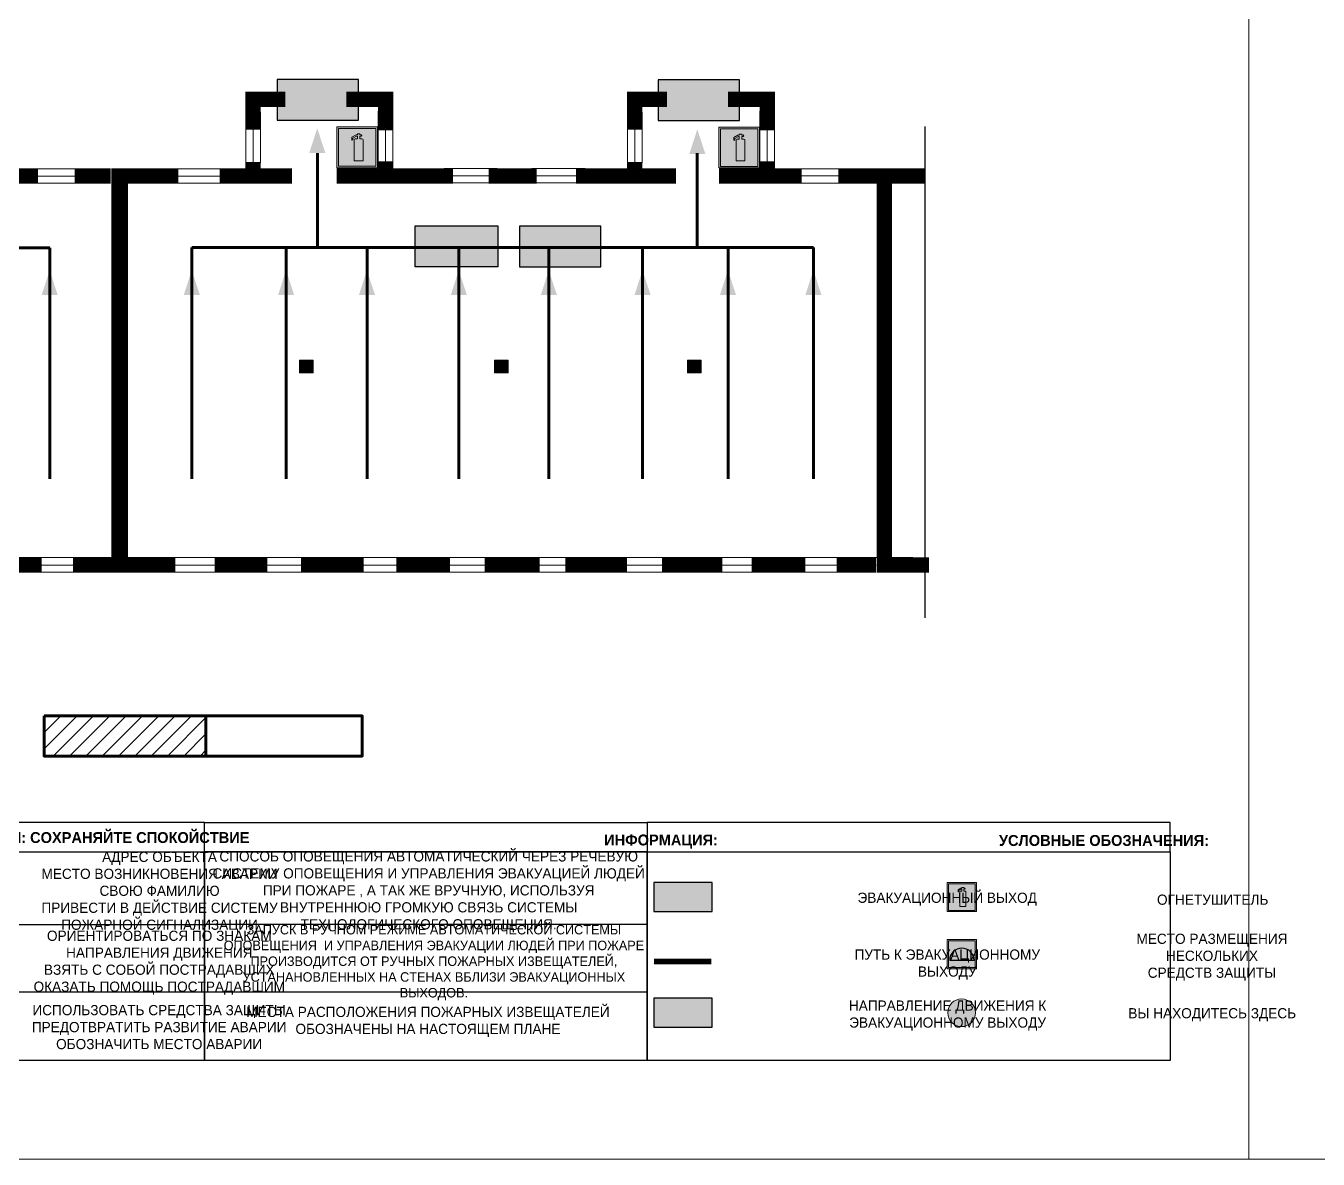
# Model space of a CAD drawing. Header units: millimetres. Extents: x 13114 to 67229, y 22859 to 38520.
# Drawn here: x 17381.8 to 17737.2, y 34764.3 to 35075.9 of the extents above; entities that cross this region are included whole.
import ezdxf

# ---------------------------------------------------------------- set-up
doc = ezdxf.new("R2010")
doc.units = ezdxf.units.MM
doc.layers.add('План_Штампы', color=7, linetype='Continuous')
doc.styles.add('обычный', font='arial.ttf')

# ---------------------------------------------------------------- blocks, each defined once
blk = doc.blocks.new('A$C1E1F2D43')
at = {"true_color": 0xffffff}
blk.add_hatch(color=7, dxfattribs=at).paths.add_polyline_path([(8, 0), (0, 0), (0, -8), (8, -8)])
h = blk.add_hatch(color=242)
h.paths.add_polyline_path([(0.32, -0.32), (0.32, -7.68), (7.68, -7.68), (7.68, -0.32)])
h.paths.add_polyline_path([(7.35, -5.71), (0.65, -5.71, -1)], flags=16)
at = {"color": 242, "lineweight": 5}
for p, q in [((0, 0), (8, 0)), ((0, -8), (0, 0)), ((0, 0), (8, 0)), ((8, -8), (8, 0)), ((0, -8), (8, -8))]:
    blk.add_line(p, q, dxfattribs=at)
at = {"color": 242}
blk.add_line((7.35, -5.71), (0.65, -5.71), dxfattribs=at)
at = {"color": 242, "lineweight": 5}
blk.add_lwpolyline([(0.32, -0.32), (7.68, -0.32), (7.68, -7.68), (0.32, -7.68)], close=True, dxfattribs=at)
at = {"color": 242}
blk.add_arc((4, -5.71), 3.35, 0, 180, dxfattribs=at)
blk = doc.blocks.new('A$C32E8229D')
at = {"true_color": 0xffffff}
blk.add_hatch(color=7, dxfattribs=at).paths.add_polyline_path([(0, 0), (0, -8), (16, -8), (16, 0)])
h = blk.add_hatch(color=126)
h.paths.add_polyline_path([(0.2, -0.2), (15.8, -0.2), (15.8, -7.8), (0.2, -7.8)])
h.paths.add_polyline_path([(13.49, -2.05), (12.08, -2.05), (11.37, -2.63, 0.162397), (11.29, -2.84), (11.29, -3.63), (10.35, -3.63), (10.35, -4.05), (11.68, -4.05), (11.68, -3.48), (12.26, -4.28), (11.29, -5.1), (11.29, -6.78), (11.85, -6.78), (11.85, -5.44), (12.8, -4.64), (12.8, -5.94), (14.46, -5.94), (14.46, -5.39), (13.45, -5.39), (13.45, -3.97), (12.46, -2.59), (13.15, -2.59), (13.69, -3.34), (14.18, -3)], flags=16)
h.paths.add_polyline_path([(10.74, -1.82, 1), (11.8, -1.82, 1)], flags=16)
h.paths.add_polyline_path([(9.39, -3.59), (5.99, -3.59), (6.56, -3.03), (5.91, -3.03), (5.1, -3.83), (5.91, -4.64), (6.56, -4.64), (5.99, -4.09), (9.39, -4.09)], flags=16)
h.paths.add_polyline_path([(4.29, -1.08), (1.72, -1.08), (1.72, -6.6), (4.29, -6.6)], flags=16)
at = {"color": 126}
blk.add_lwpolyline([(16, -8), (0, -8), (0, 0), (16, 0)], close=True, dxfattribs=at)
blk = doc.blocks.new('A$C7B8C2D5B')
at = {"lineweight": 0}
h = blk.add_hatch(color=5, dxfattribs=at)
h.dxf.hatch_style = 1
h.paths.add_polyline_path([(1.4, -3.02, 1), (-2.11, -3.02, 1)])
at = {"color": 5, "lineweight": 0}
blk.add_circle((-0.36, -3.02), 1.75, dxfattribs=at)
blk = doc.blocks.new('A$C7B4425F7')
at = {"true_color": 0xffffff}
blk.add_hatch(color=7, dxfattribs=at).paths.add_polyline_path([(0, 0), (-16, 0), (-16, -8), (0, -8)])
h = blk.add_hatch(color=126)
h.paths.add_polyline_path([(-0.2, -0.2), (-15.8, -0.2), (-15.8, -7.8), (-0.2, -7.8)])
h.paths.add_polyline_path([(-11.76, -2.03), (-11.76, -3.66), (-11.17, -3.66, -0.568275), (-11.17, -6.18), (-12.58, -6.18), (-12.58, -2.03)], flags=16)
h.paths.add_polyline_path([(-13.33, -4.12, -0.495768), (-13.59, -6.18), (-15.03, -6.18), (-15.03, -2.03), (-13.59, -2.03, -0.487973)], flags=16)
h.paths.add_polyline_path([(-10.25, -2.03), (-9.48, -2.03), (-9.48, -6.18), (-10.25, -6.18)], flags=16)
h.paths.add_polyline_path([(-13.84, -3.69), (-14.24, -3.69), (-14.24, -3.03), (-13.9, -3.03, -0.692621)], flags=0)
h.paths.add_polyline_path([(-9.15, -2.03), (-8.4, -2.03), (-8.04, -3.07), (-7.68, -2.03), (-6.93, -2.03), (-7.64, -4.1), (-6.93, -6.18), (-7.68, -6.18), (-8.04, -5.14), (-8.4, -6.18), (-9.15, -6.18), (-8.44, -4.1)], flags=16)
h.paths.add_polyline_path([(-11.76, -4.46), (-11.42, -4.46, -0.692621), (-11.36, -5.12), (-11.76, -5.12)], flags=0)
h.paths.add_polyline_path([(-13.9, -5.2), (-14.24, -5.2), (-14.24, -4.55), (-13.84, -4.55, -0.708038)], flags=0)
edge = h.paths.add_edge_path(flags=16)
edge.add_ellipse((-5.51, -4.08), major_axis=(0, 2.05), ratio=0.586184, start_angle=0, end_angle=360)
edge = h.paths.add_edge_path(flags=0)
edge.add_ellipse((-5.51, -4.08), major_axis=(0, 1.14), ratio=0.454828, start_angle=0, end_angle=360)
h.paths.add_polyline_path([(-4.13, -4.96, 0.377264), (-3.48, -4.52, 0.0555), (-3.16, -2.03), (-1.66, -2.03), (-1.66, -4.96), (-0.96, -4.96), (-0.96, -7.01), (-1.75, -7.01), (-1.75, -6.18), (-3.3, -6.18), (-3.3, -7.02), (-4.13, -7.02)], flags=16)
h.paths.add_polyline_path([(-2.73, -2.91), (-2.28, -2.91), (-2.28, -4.96), (-3.05, -4.96, 0.079136)], flags=0)
at = {"color": 126}
blk.add_lwpolyline([(-16, -8), (0, -8), (0, 0), (-16, 0)], close=True, dxfattribs=at)
blk = doc.blocks.new('A$C3AD82952')
at = {"true_color": 0xf5f5ff}
h = blk.add_hatch(color=7, dxfattribs=at)
h.dxf.hatch_style = 1
h.paths.add_polyline_path([(8.21, 8.73, 0.414214), (7.89, 9.05), (7.22, 9.05), (7.22, 9.92), (7.59, 9.92, 1), (7.57, 10.36), (7.22, 10.36), (7.22, 10.6), (6.43, 10.6), (6.43, 10.36), (6.01, 10.36), (4.74, 9.59), (4.74, 8.69), (4.98, 8.73), (4.98, 9.26), (6.12, 9.91), (6.43, 9.91), (6.43, 9.05), (5.76, 9.05, 0.414214), (5.44, 8.73), (5.44, 2.2), (8.21, 2.2)], flags=0)
h.paths.add_polyline_path([(12.8, 12.8), (0, 12.8), (0, 0), (12.8, 0)])
h.paths.add_polyline_path([(0.51, 12.29), (12.29, 12.29), (12.29, 0.51), (0.51, 0.51)], flags=16)
h.paths.add_polyline_path([(4.74, 9.59), (6.01, 10.36), (6.43, 10.36), (6.43, 10.6), (7.22, 10.6), (7.22, 10.36), (7.59, 10.36, -0.94586), (7.59, 9.92), (7.22, 9.92), (7.22, 9.05), (7.89, 9.05, -0.414214), (8.21, 8.73), (8.21, 2.2), (5.44, 2.2), (5.44, 8.73, -0.414214), (5.76, 9.05), (6.43, 9.05), (6.43, 9.91), (6.12, 9.91), (4.98, 9.26), (4.98, 8.73), (4.74, 8.69)], flags=0)
h = blk.add_hatch(color=242)
h.dxf.hatch_style = 1
h.paths.add_polyline_path([(12.29, 12.29), (0.51, 12.29), (0.51, 0.51), (12.29, 0.51)])
h.paths.add_polyline_path([(4.74, 8.69), (4.74, 9.59), (6.01, 10.36), (6.43, 10.36), (6.43, 10.6), (7.22, 10.6), (7.22, 10.36), (7.59, 10.36, -0.94586), (7.59, 9.92), (7.22, 9.92), (7.22, 9.05), (7.89, 9.05, -0.414214), (8.21, 8.73), (8.21, 2.2), (5.44, 2.2), (5.44, 8.73, -0.414214), (5.76, 9.05), (6.43, 9.05), (6.43, 9.91), (6.12, 9.91), (4.98, 9.26), (4.98, 8.73)], flags=16)
h = blk.add_hatch(color=7, dxfattribs=at)
h.dxf.hatch_style = 1
h.paths.add_polyline_path([(8.21, 8.73, 0.414214), (7.89, 9.05), (7.22, 9.05), (7.22, 9.92), (7.59, 9.92, 1), (7.57, 10.36), (7.22, 10.36), (7.22, 10.6), (6.43, 10.6), (6.43, 10.36), (6.01, 10.36), (4.74, 9.59), (4.74, 8.69), (4.98, 8.73), (4.98, 9.26), (6.12, 9.91), (6.43, 9.91), (6.43, 9.05), (5.76, 9.05, 0.414214), (5.44, 8.73), (5.44, 2.2), (8.21, 2.2)])
at = {"color": 242, "lineweight": 5}
for p, q in [((0, 0), (0, 12.8)), ((0, 12.8), (12.8, 12.8)), ((12.8, 0), (12.8, 12.8)), ((6.01, 10.36), (4.74, 9.59)), ((4.74, 9.59), (4.74, 8.69)), ((4.74, 8.69), (4.98, 8.73)), ((4.98, 9.26), (6.12, 9.91)), ((4.98, 8.73), (4.98, 9.26)), ((5.44, 2.2), (5.44, 8.73)), ((5.76, 9.05), (6.43, 9.05)), ((6.01, 10.36), (6.43, 10.36)), ((6.12, 9.91), (6.43, 9.91)), ((7.22, 10.6), (6.43, 10.6)), ((6.43, 10.6), (6.43, 10.36)), ((6.43, 9.91), (6.43, 9.05)), ((7.22, 10.36), (7.22, 10.6)), ((7.59, 10.36), (7.22, 10.36)), ((7.22, 9.05), (7.22, 9.92)), ((7.59, 9.92), (7.22, 9.92)), ((7.89, 9.05), (7.22, 9.05)), ((8.21, 2.2), (8.21, 8.73)), ((0, 0), (12.8, 0)), ((5.44, 2.2), (8.21, 2.2))]:
    blk.add_line(p, q, dxfattribs=at)
blk.add_lwpolyline([(0.51, 12.29), (12.29, 12.29), (12.29, 0.51), (0.51, 0.51)], close=True, dxfattribs=at)
for centre, radius, start, end in [((5.76, 8.73), 0.32, 90, 180), ((7.58, 10.14), 0.223, 273.1875, 86.8125), ((7.89, 8.73), 0.32, 0, 90)]:
    blk.add_arc(centre, radius, start, end, dxfattribs=at)

msp = doc.modelspace()

# ---------------------------------------------------------------- hatches: boundary and pattern name
at = {"lineweight": 0}
h = msp.add_hatch(color=256, dxfattribs=at)
h.dxf.hatch_style = 1
h.paths.add_polyline_path([(17460.85, 34980.51), (17460.85, 34984.02), (17457.1, 34984.02), (17457.1, 34980.51)])
h = msp.add_hatch(color=256, dxfattribs=at)
h.dxf.hatch_style = 1
h.paths.add_polyline_path([(17514.47, 34980.51), (17514.47, 34984.02), (17510.72, 34984.02), (17510.72, 34980.51)])
h = msp.add_hatch(color=256, dxfattribs=at)
h.dxf.hatch_style = 1
h.paths.add_polyline_path([(17567.5, 34980.51), (17567.5, 34984.02), (17563.76, 34984.02), (17563.76, 34980.51)])
h = msp.add_hatch()
h.set_pattern_fill('ANSI31', color=256)
h.set_pattern_definition([(45, (-11892.7228, 23315.5958), (-2.24506403, 2.24506403), [])])
h.paths.add_polyline_path([(17431.32, 34875.1), (17431.32, 34886.17), (17386.85, 34886.17), (17386.85, 34875.1)])

# ---------------------------------------------------------------- linework, layer by layer
at = {"color": 5, "lineweight": 0}
for points in [[(17118.06, 34764.27), (17718.06, 34764.27), (17718.06, 35159.27), (17118.06, 35159.27)], [(17718.06, 34764.27), (18318.06, 34764.27), (18318.06, 35159.27), (17718.06, 35159.27)]]:
    msp.add_lwpolyline(points, close=True, dxfattribs=at)
at = {"lineweight": 100, "const_width": 4.2}
for points in [[(17444.28, 35047.34), (17444.28, 35055.67), (17453.2, 35055.67)], [(17469.96, 35055.67), (17480.73, 35055.67), (17480.73, 35047.14)], [(17549.23, 35047.34), (17549.23, 35055.67), (17558.15, 35055.67)], [(17574.91, 35055.67), (17585.68, 35055.67), (17585.68, 35047.14)], [(17444.28, 35034.64), (17444.28, 35038.48)], [(17480.73, 35038.67), (17480.73, 35034.64)], [(17549.23, 35034.64), (17549.23, 35038.48)], [(17585.68, 35038.67), (17585.68, 35034.64)], [(17385.13, 35034.61), (17362.4, 35034.61)], [(17405.1, 35034.61), (17395.26, 35034.61)], [(17423.71, 35034.64), (17405.29, 35034.64)], [(17419.02, 35034.61), (17405.75, 35034.61)], [(17454.99, 35034.64), (17435.08, 35034.64)], [(17499.24, 35034.64), (17467.31, 35034.64)], [(17522.31, 35034.64), (17509.03, 35034.64)], [(17560.55, 35034.64), (17533.05, 35034.64)], [(17595.13, 35034.64), (17572.4, 35034.64)], [(17619.98, 35034.64), (17605.26, 35034.64)], [(17629.02, 35034.64), (17615.75, 35034.64)], [(17371.36, 34927.6), (17386.15, 34927.6)], [(17394.78, 34927.6), (17405.54, 34927.6)], [(17405.26, 34927.64), (17422.94, 34927.64)], [(17405.76, 34927.6), (17420.16, 34927.6)], [(17433.72, 34927.64), (17448.21, 34927.64)], [(17457.46, 34927.64), (17474.71, 34927.64)], [(17483.65, 34927.64), (17498.45, 34927.64)], [(17508, 34927.64), (17523.1, 34927.64)], [(17530.19, 34927.64), (17547.14, 34927.64)], [(17556.7, 34927.64), (17573.34, 34927.64)], [(17581.36, 34927.64), (17596.15, 34927.64)], [(17604.78, 34927.64), (17615.54, 34927.64)], [(17615.76, 34927.64), (17630.16, 34927.64)]]:
    msp.add_lwpolyline(points, dxfattribs=at)
at = {"lineweight": 0}
for points in [[(17442.27, 35038.27), (17442.27, 35052.29)], [(17444.28, 35038.48), (17444.28, 35052.49)], [(17446.32, 35038.2), (17446.32, 35052.21)], [(17478.68, 35038.43), (17478.68, 35052.45)], [(17480.69, 35038.63), (17480.69, 35052.65)], [(17482.73, 35038.35), (17482.73, 35052.37)], [(17547.22, 35038.27), (17547.22, 35052.29)], [(17549.23, 35038.48), (17549.23, 35052.49)], [(17551.27, 35038.2), (17551.27, 35052.21)], [(17583.63, 35038.43), (17583.63, 35052.45)], [(17585.64, 35038.63), (17585.64, 35052.65)], [(17587.68, 35038.35), (17587.68, 35052.37)], [(17383.6, 35036.58), (17398.22, 35036.58)], [(17496.81, 35036.64), (17511.43, 35036.64)], [(17520.95, 35036.66), (17535.57, 35036.66)], [(17593.6, 35036.62), (17608.22, 35036.62)], [(17383.79, 35034.6), (17398.41, 35034.6)], [(17421.57, 35036.55), (17436.19, 35036.55)], [(17421.76, 35034.57), (17436.37, 35034.57)], [(17497, 35034.66), (17511.61, 35034.66)], [(17521.14, 35034.68), (17535.76, 35034.68)], [(17593.79, 35034.64), (17608.41, 35034.64)], [(17383.36, 35032.65), (17397.98, 35032.65)], [(17421.33, 35032.62), (17435.95, 35032.62)], [(17496.57, 35032.71), (17511.19, 35032.71)], [(17520.71, 35032.73), (17535.33, 35032.73)], [(17593.36, 35032.69), (17607.98, 35032.69)], [(17196.76, 34929.67), (17405.67, 34929.67)], [(17197.74, 34927.6), (17405.65, 34927.6)], [(17406.76, 34929.7), (17615.67, 34929.7)], [(17407.74, 34927.64), (17615.65, 34927.64)], [(17615.98, 34929.7), (17625.7, 34929.7)], [(17197.28, 34925.65), (17404.75, 34925.65)], [(17407.28, 34925.68), (17614.75, 34925.68)]]:
    msp.add_lwpolyline(points, dxfattribs=at)
for points in [[(17629.02, 35048.21), (17629.02, 34913.11)], [(17345.6, 34828.83), (17287.19, 34828.83), (17430.95, 34828.83)], [(17345.6, 34810.25), (17287.19, 34810.25), (17430.95, 34810.25)]]:
    msp.add_lwpolyline(points)
at = {"color": 126, "lineweight": 100, "true_color": 0x008754}
for points in [[(17462.02, 35040.94), (17462.02, 35014.93), (17427.48, 35014.93)], [(17566.4, 35014.93), (17566.4, 35040.94)], [(17315.65, 35014.9), (17388.39, 35014.9)], [(17388.39, 34951.34), (17388.39, 35014.9)], [(17427.48, 34951.37), (17427.48, 35014.93)], [(17453.41, 34951.37), (17453.41, 35014.93)], [(17458.68, 35014.93), (17598.4, 35014.93)], [(17475.64, 34951.37), (17475.64, 35014.93)], [(17500.9, 34951.37), (17500.9, 35014.93)], [(17525.65, 34951.37), (17525.65, 35014.93)], [(17551.41, 34951.37), (17551.41, 35014.93)], [(17574.9, 34951.37), (17574.9, 35014.93)], [(17598.4, 34951.37), (17598.4, 35014.93)]]:
    msp.add_lwpolyline(points, dxfattribs=at)
at = {"lineweight": 0, "const_width": 4.2}
for points in [[(17407.39, 34927.64), (17407.39, 35034.64)], [(17407.84, 34927.6), (17407.84, 35034.61)], [(17617.84, 34927.64), (17617.84, 35034.64)]]:
    msp.add_lwpolyline(points, dxfattribs=at)
at = {"lineweight": 0}
for points in [[(17457.1, 34980.51), (17460.85, 34980.51), (17460.85, 34984.02), (17457.1, 34984.02)], [(17510.72, 34980.51), (17514.47, 34980.51), (17514.47, 34984.02), (17510.72, 34984.02)], [(17563.76, 34980.51), (17567.5, 34980.51), (17567.5, 34984.02), (17563.76, 34984.02)]]:
    msp.add_lwpolyline(points, close=True, dxfattribs=at)
at = {"lineweight": 100}
msp.add_lwpolyline([(17386.85, 34886.17), (17474.3, 34886.17), (17474.3, 34875.1), (17386.85, 34875.1)], close=True, dxfattribs=at)
msp.add_lwpolyline([(17431.32, 34875.1), (17431.32, 34886.17)], dxfattribs=at)
for points in [[(17287.19, 34848.82), (17430.95, 34848.82), (17430.95, 34856.87), (17287.19, 34856.87)], [(17430.95, 34856.87), (17552.67, 34856.87), (17552.67, 34791.42), (17430.95, 34791.42)], [(17430.95, 34856.87), (17552.67, 34856.87), (17552.67, 34848.82), (17430.95, 34848.82)], [(17552.67, 34848.82), (17696.44, 34848.82), (17696.44, 34856.87), (17552.67, 34856.87)], [(17287.19, 34848.82), (17430.95, 34848.82), (17430.95, 34791.42), (17287.19, 34791.42)], [(17430.95, 34848.82), (17552.67, 34848.82), (17552.67, 34828.83), (17430.95, 34828.83)], [(17552.67, 34848.82), (17696.44, 34848.82), (17696.44, 34791.42), (17552.67, 34791.42)], [(17552.67, 34828.83), (17430.95, 34828.83), (17430.95, 34810.25), (17552.67, 34810.25)]]:
    msp.add_lwpolyline(points, close=True)
at = {"color": 126, "lineweight": 80, "true_color": 0x008754, "const_width": 1.5}
msp.add_lwpolyline([(17570.33, 34818.63), (17554.53, 34818.63)], dxfattribs=at)
at = {"layer": 'План_Штампы', "color": 126, "true_color": 0x008754}
for points in [[(17464.17, 35040.95), (17459.75, 35040.96), (17461.94, 35047.74)], [(17568.67, 35040.66), (17564.25, 35040.67), (17566.44, 35047.46)], [(17390.59, 35001.86), (17386.16, 35001.87), (17388.36, 35008.65)], [(17429.67, 35001.9), (17425.25, 35001.91), (17427.44, 35008.69)], [(17455.6, 35001.9), (17451.18, 35001.91), (17453.37, 35008.69)], [(17477.83, 35001.9), (17473.41, 35001.91), (17475.6, 35008.69)], [(17503.09, 35001.9), (17498.67, 35001.91), (17500.86, 35008.69)], [(17527.84, 35001.9), (17523.42, 35001.91), (17525.61, 35008.69)], [(17553.6, 35001.9), (17549.18, 35001.91), (17551.37, 35008.69)], [(17577.09, 35001.9), (17572.67, 35001.91), (17574.87, 35008.69)], [(17600.59, 35001.9), (17596.17, 35001.91), (17598.36, 35008.69)]]:
    msp.add_solid(points, dxfattribs=at)

# ---------------------------------------------------------------- block references
for name, p, xscale, yscale, zscale in [('A$C3AD82952', (17467.34, 35036.9), 0.875, 0.875, 0.875), ('A$C3AD82952', (17572.37, 35036.83), 0.875, 0.875, 0.875), ('A$C3AD82952', (17635.19, 34832.34), 0.625, 0.625, 0.625), ('A$C7B8C2D5B', (17639.9, 34811.09), 2.177419353276491, 2.177419353276491, 2.177419353276491)]:
    msp.add_blockref(name, p, dxfattribs=dict(xscale=xscale, yscale=yscale, zscale=zscale))
at = {"color": 1}
msp.add_blockref('A$C1E1F2D43', (17635.19, 34824.63), dxfattribs=at)
at = {"layer": 'План_Штампы', "xscale": 1.4, "yscale": 1.4, "zscale": 1.4}
for p in [(17473.3, 35061.14), (17578.04, 35061.07)]:
    msp.add_blockref('A$C7B4425F7', p, dxfattribs=at)
at = {"layer": 'План_Штампы', "color": 126, "true_color": 0x008754, "xscale": 1.4175152427744, "yscale": 1.4175152427744, "zscale": 1.4175152427744, "rotation": 359.9978653237145}
msp.add_blockref('A$C32E8229D', (17488.91, 35020.96), dxfattribs=at)
at = {"layer": 'План_Штампы', "color": 126, "true_color": 0x008754, "xscale": -1.4, "yscale": 1.4, "zscale": 1.4}
msp.add_blockref('A$C32E8229D', (17539.92, 35020.82), dxfattribs=at)
at = {"layer": 'План_Штампы'}
msp.add_blockref('A$C7B4425F7', (17570.53, 34840.34), dxfattribs=at)
at = {"layer": 'План_Штампы', "color": 126, "true_color": 0x008754, "xscale": -1}
msp.add_blockref('A$C32E8229D', (17570.53, 34808.58), dxfattribs=at)

# ---------------------------------------------------------------- texts
at = {"lineweight": 0, "attachment_point": 5, "style": 'обычный'}
for s, insert, char_height, width in [('{\\fProxima Nova Rg|b1|i0|c204|p2;ДЕЙСТВИЯ ПРИ АВАРИИ: СОХРАНЯЙТЕ СПОКОЙСТВИЕ\\H1.6644x; }', (17386.8, 34852.27), 3, 175.1736), ('{\\fProxima Nova Rg|b1|i0|c204|p2;ИНФОРМАЦИЯ:\\H1.1997x; }', (17556.47, 34851.6), 3, 175.1736), ('{\\fProxima Nova Rg|b1|i0|c204|p2;УСЛОВНЫЕ ОБОЗНАЧЕНИЯ:\\H1.1997x; }', (17678.26, 34851.88), 3, 175.1736), ('\\pi-8.4,l8.4,t8.4;{\\fProxima Nova Rg|b0|i0|c204|p2;АДРЕС ОБЪЕКТА\\PМЕСТО ВОЗНИКНОВЕНИЯ АВАРИИ\\PСВОЮ ФАМИЛИЮ\\PПРИВЕСТИ В ДЕЙСТВИЕ СИСТЕМУ \\PПОЖАРНОЙ СИГНАЛИЗАЦИИ}', (17418.58, 34837.66), 2.8, 126.6484), ('{\\fProxima Nova Rg|b0|i0|c204|p2;СПОСОБ ОПОВЕЩЕНИЯ АВТОМАТИЧЕСКИЙ ЧЕРЕЗ РЕЧЕВУЮ СИСТЕМУ ОПОВЕЩЕНИЯ И УПРАВЛЕНИЯ ЭВАКУАЦИЕЙ ЛЮДЕЙ ПРИ ПОЖАРЕ , А ТАК ЖЕ ВРУЧНУЮ, ИСПОЛЬЗУЯ ВНУТРЕННЮЮ ГРОМКУЮ СВЯЗЬ СИСТЕМЫ ТЕХНОЛОГИЧЕСКОГО ОПОВЕЩЕНИЯ.}', (17492.58, 34837.78), 2.8, 118.5618), ('\\pi-8.4,l8.4,t8.4;{\\fProxima Nova Rg|b0|i0|c204|p2;ЭВАКУАЦИОННЫЙ ВЫХОД\\H1.6404x; }', (17635.16, 34835.74), 2.8, 126.6484), ('\\pi-8.4,l8.4,t8.4;{\\fProxima Nova Rg|b0|i0|c204|p2;ОГНЕТУШИТЕЛЬ\\H1.1997x; }', (17708.16, 34835.6), 2.8, 126.6484), ('\\pi-8.4,l8.4,t8.4;{\\fProxima Nova Rg|b0|i0|c204|p2;ОРИЕНТИРОВАТЬСЯ ПО ЗНАКАМ \\PНАПРАВЛЕНИЯ ДВИЖЕНИЯ\\PВЗЯТЬ С СОБОЙ ПОСТРАДАВШИХ\\PОКАЗАТЬ ПОМОЩЬ ПОСТРАДАВШИМ}', (17418.51, 34818.29), 2.8, 126.6484), ('{\\fProxima Nova Rg|b0|i0|c204|p2;\\P\\pt7.8;ЗАПУСК В РУЧНОМ РЕЖИМЕ АВТОМАТИЧЕСКОЙ СИСТЕМЫ ОПОВЕЩЕНИЯ  И УПРАВЛЕНИЯ ЭВАКУАЦИИ ЛЮДЕЙ ПРИ ПОЖАРЕ ПРОИЗВОДИТСЯ ОТ РУЧНЫХ ПОЖАРНЫХ ИЗВЕЩАТЕЛЕЙ, УСТАНАНОВЛЕННЫХ НА СТЕНАХ ВБЛИЗИ ЭВАКУАЦИОННЫХ ВЫХОДОВ. }', (17494.02, 34820.49), 2.6, 121.7868), ('\\pi-8.4,l8.4,t8.4;{\\fProxima Nova Rg|b0|i0|c204|p2;МЕСТО РАЗМЕЩЕНИЯ \\PНЕСКОЛЬКИХ \\PСРЕДСТВ ЗАЩИТЫ}', (17707.96, 34819.79), 2.8, 126.6484), ('\\pi-8.4,l8.4,t8.4;{\\fProxima Nova Rg|b0|i0|c204|p2;ПУТЬ К ЭВАКУАЦИОННОМУ \\PВЫХОДУ }', (17635.17, 34817.79), 2.8, 126.6484), ('\\pi-8.4,l8.4,t8.4;{\\fProxima Nova Rg|b0|i0|c204|p2;ИСПОЛЬЗОВАТЬ СРЕДСТВА ЗАЩИТЫ \\PПРЕДОТВРАТИТЬ РАЗВИТИЕ АВАРИИ\\PОБОЗНАЧИТЬ МЕСТО АВАРИИ}', (17418.46, 34800.56), 2.8, 126.6484), ('\\pt8.4;{\\fProxima Nova Rg|b0|i0|c204|p2;\\PМЕСТА РАСПОЛОЖЕНИЯ ПОЖАРНЫХ ИЗВЕЩАТЕЛЕЙ ОБОЗНАЧЕНЫ НА НАСТОЯЩЕМ ПЛАНЕ}', (17492.38, 34804.35), 2.8, 118.5618), ('\\pi-8.4,l8.4,t8.4;{\\fProxima Nova Rg|b0|i0|c204|p2;НАПРАВЛЕНИЕ ДВИЖЕНИЯ К \\PЭВАКУАЦИОННОМУ ВЫХОДУ}', (17635.26, 34803.76), 2.8, 126.6484), ('\\pi-8.4,l8.4,t8.4;{\\fProxima Nova Rg|b0|i0|c204|p2;ВЫ НАХОДИТЕСЬ ЗДЕСЬ\\H1.1997x; }', (17708.02, 34803.99), 2.8, 126.6484)]:
    msp.add_mtext(s, dxfattribs=dict(at, insert=insert, char_height=char_height, width=width))

doc.saveas('drawing.dxf')
